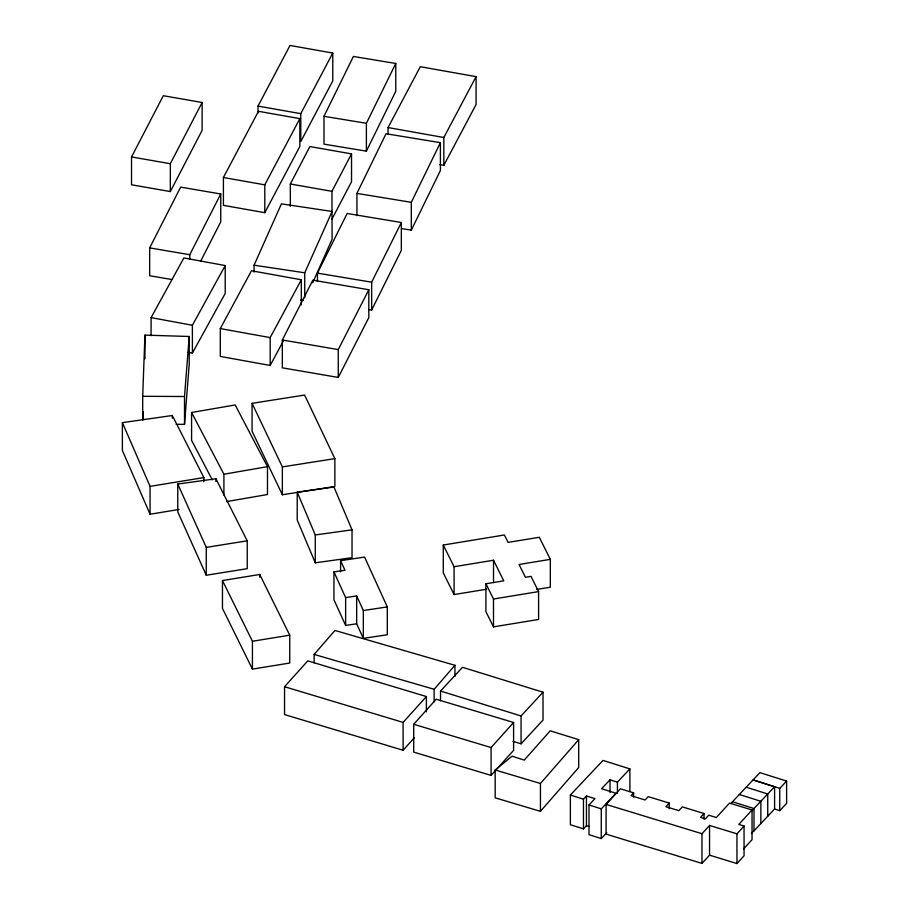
<?xml version="1.0" encoding="UTF-8"?>
<svg xmlns="http://www.w3.org/2000/svg" width="909" height="909" viewBox="0 0 909 909"><rect width="100%" height="100%" fill="white"/><g stroke="black" fill="none" stroke-linecap="round" stroke-linejoin="round"><path stroke-width="1.36" d="M142.69 419.981L142.69 396.313L144.94 335.126L189.22 336.489L189.22 364.339L184.516 424.355L176.153 424.321M142.838 419.992L143.145 411.641M184.516 424.355L184.516 396.506L189.22 336.489M254.077 272.155L254.077 265.201L281.415 203.855L332.092 211.456L304.731 272.791L304.731 297.857M312.707 282.756L332.092 239.306L331.944 191.322L351.522 153.882L309.901 146.565L290.323 183.993L290.323 206.275M356.93 215.683L356.93 193.401L386.018 133.737L440.411 142.656L440.411 170.506L411.3 230.17L401.551 228.568M411.3 230.17L411.3 202.321L440.411 142.656M366.395 151.144L366.395 123.294L395.767 63.471L353.396 56.46L323.99 116.307L323.99 144.156L366.395 151.144L395.767 91.32L395.767 63.471M368.884 309.571L371.667 310.037L371.667 282.188L401.335 222.512L347.147 213.467L317.457 273.143L317.457 281.506M371.667 310.037L401.335 250.361L401.335 222.512M171.79 279.517L149.678 275.734L149.678 247.884L180.652 187.106L220.751 193.992L220.751 221.841L200.514 261.508M189.765 258.906L189.765 254.725L220.751 193.992M282.324 339.989L312.855 280.165L368.815 289.755L368.815 317.605L338.262 377.44L282.324 367.838L282.324 339.989L338.262 349.59L368.815 289.755M131.532 156.939L163.313 95.718L202.128 102.49L202.128 130.339L170.324 191.56L131.532 184.788L131.532 156.939L170.324 163.711L202.128 102.49M331.944 219.171L351.522 181.732L351.522 153.882M258.02 113.057L258.02 106.092L290.016 45.45L332.774 53.052L332.774 80.901L300.788 141.52L300.788 113.659L332.774 53.052M223.409 177.494L258.463 111.296L299.834 118.647L299.834 146.508L264.792 212.683L223.409 205.343L223.409 177.494L264.792 184.834L299.834 118.647M388.052 134.521L388.052 127.555L420.31 66.709L476.089 76.651L476.089 104.501L443.831 165.347L439.649 164.609M443.831 165.347L443.831 137.498L476.089 76.651M283.426 340.841L270.178 365.452L220.308 356.43L220.308 328.581L251.452 270.757L301.322 279.767L301.322 304.845M270.178 365.452L270.178 337.603L301.322 279.767M151.087 335.728L151.087 317.627L183.891 257.929L225.216 265.564L225.216 293.425L192.39 353.101L188.265 352.34M192.39 353.101L192.39 325.252L225.216 265.564M434.138 701.816L434.138 689.283L454.943 665.297L334.944 630.46L314.139 654.423L314.139 662.775M540.446 811.328L540.446 783.478L578.703 739.665L550.195 730.825L524.243 760.129L512.085 756.174L495.178 769.991L495.178 797.841L540.446 811.328L578.703 767.526L578.703 739.665M414.277 737.847L403.107 750.255L284.551 714.576L284.551 686.727L307.81 660.866L426.378 696.544L426.378 711.861M403.107 750.255L403.107 722.405L426.378 696.544M413.697 724.268L436.206 699.226L513.596 722.507L513.596 750.357L491.087 775.4L413.697 752.118L413.697 724.268L491.087 747.55L513.596 722.507M669.229 803.056L665.888 806.703L678.864 810.658L682.318 806.874L704.043 813.521L700.487 817.407L705.35 818.895L708.747 815.191L716.36 817.521L729.529 803.101L752.038 809.976L738.835 824.44L744.062 826.042L736.949 833.837L709.554 825.452L709.554 855.164L701.975 863.414L606.098 834.121L606.098 804.408L620.37 788.796L633.618 792.841L631.016 795.682L645.129 800L648.231 796.636L669.229 803.056L669.229 808.715M743.551 848.983L752.038 839.677L752.038 809.976M709.554 855.164L736.949 863.55L744.062 855.755L744.062 826.042M701.975 863.414L701.975 833.701L709.554 825.452M440.535 700.794L440.535 691.045L462.476 667.297L543.025 692.215L543.025 720.064L521.073 743.812L513.017 741.324M521.073 743.812L521.073 715.962L543.025 692.215M629.892 791.534L629.892 768.9L603.019 760.413L570.375 795.023L570.375 824.736L583.464 828.872L583.464 799.17L586.453 795.977L594.941 798.647L589.009 804.965L589.009 834.678L601.269 838.553L606.792 832.701M583.464 828.872L586.453 825.679L586.453 795.977M601.269 838.553L601.269 808.851L615.984 793.25L601.588 788.728L610.019 779.797L617.416 782.115L629.892 768.9M730.768 803.59L759.924 772.65L786.615 781.07L786.615 803.351L779.74 810.646L774.411 808.953M751.425 811.271L774.593 786.717L753.072 779.922L779.74 788.364L786.615 781.07M751.425 833.553L774.593 808.999L774.593 786.717M212.274 479.85L191.583 440.354L191.583 412.493L235.17 404.948L267.485 466.669L267.485 494.519L226.636 501.586M191.583 412.493L223.909 474.214L267.485 466.669M550.32 559.353L539.321 537.276L508.063 542.389L504.393 534.992L443.285 545.025L454.08 566.716L493.519 560.239L503.768 580.851L485.917 583.771L485.917 611.621L493.496 626.858L538.594 619.461L538.594 591.6L531.026 576.363L525.436 577.295L519.084 564.489L550.32 559.353L550.32 587.203L536.742 589.441M443.285 545.025L443.285 572.875L454.08 594.566L486.713 589.202M203.855 477.577L172.312 415.504L122.385 422.651L150.065 486.372L203.855 477.577L203.855 481.747M122.385 422.651L122.385 450.5L150.065 514.221L179.028 509.483M222.466 580.556L259.724 574.477L289.744 635.175L289.744 663.036L252.429 669.115L222.466 608.405L222.466 580.556L252.429 641.265L252.429 669.115M485.917 583.771L493.496 599.008L538.594 591.6M252.429 641.265L289.744 635.175M177.778 484.043L206.263 547.388L247.225 540.821L247.225 568.67L206.263 575.238L177.778 511.892L177.778 484.043L215.91 478.759L247.225 540.821M252.066 403.335L304.595 395.063L334.864 458.636L334.864 486.485L282.358 494.746L252.066 431.196L252.066 403.335L282.358 466.896L282.358 494.746M282.358 466.896L334.864 458.636M333.944 571.92L344.977 570.238L340.591 560.671L364.577 557.069L387.302 606.917L387.302 634.766L363.327 638.368L356.669 623.79L356.669 595.929L345.636 597.588L333.944 571.92L333.944 599.77L345.636 625.449L356.669 623.79M356.669 595.929L363.327 610.518L387.302 606.917M297.22 492.144L333.955 487.031L352.033 529.845L352.033 557.694L315.264 562.819L297.22 519.993L297.22 492.144L315.264 534.958L315.264 562.819M315.264 534.958L352.033 529.845M142.69 396.313L184.516 396.506M254.077 265.201L304.731 272.791M300.629 300.027L303.367 300.436M323.99 116.307L366.395 123.294M356.93 193.401L411.3 202.321M317.457 273.143L371.667 282.188M149.678 247.884L189.765 254.725M258.02 106.092L300.788 113.659M290.323 183.993L331.944 191.322M388.052 127.555L443.831 137.498M220.308 328.581L270.178 337.603M151.087 317.627L192.39 325.252M314.139 654.423L434.138 689.283M495.178 769.991L540.446 783.478M284.551 686.727L403.107 722.405M606.098 804.408L701.975 833.701M440.535 691.045L521.073 715.962M746.198 787.217L767.741 793.989L767.741 816.271M739.335 794.489L760.867 801.284L760.867 823.565M732.484 801.761L753.993 808.544L753.993 830.826M586.453 825.679L588.884 826.451M570.375 795.023L583.464 799.17M589.009 804.965L601.269 808.851M779.74 788.364L779.74 810.646M736.949 833.837L736.949 863.55M704.043 813.521L704.043 819.179M633.618 792.841L633.618 797.091M617.416 782.115L617.416 793.432M610.019 779.797L610.019 792.534M493.519 560.239L493.519 582.521M493.496 599.008L493.496 626.858M491.087 747.55L491.087 775.4M454.943 665.297L454.943 676.432M454.08 566.716L454.08 594.566M363.327 610.518L363.327 638.368M345.636 597.588L345.636 625.449M340.591 560.671L340.591 571.818M338.262 349.59L338.262 377.44M264.792 184.834L264.792 212.683M259.724 574.477L259.724 577.26M223.909 474.214L223.909 495.098M215.91 478.759L215.91 481.543M206.263 547.388L206.263 575.238M172.312 415.504L172.312 418.288M170.324 163.711L170.324 191.56M150.065 486.372L150.065 514.221M144.94 335.126L144.94 358.805"/></g></svg>
